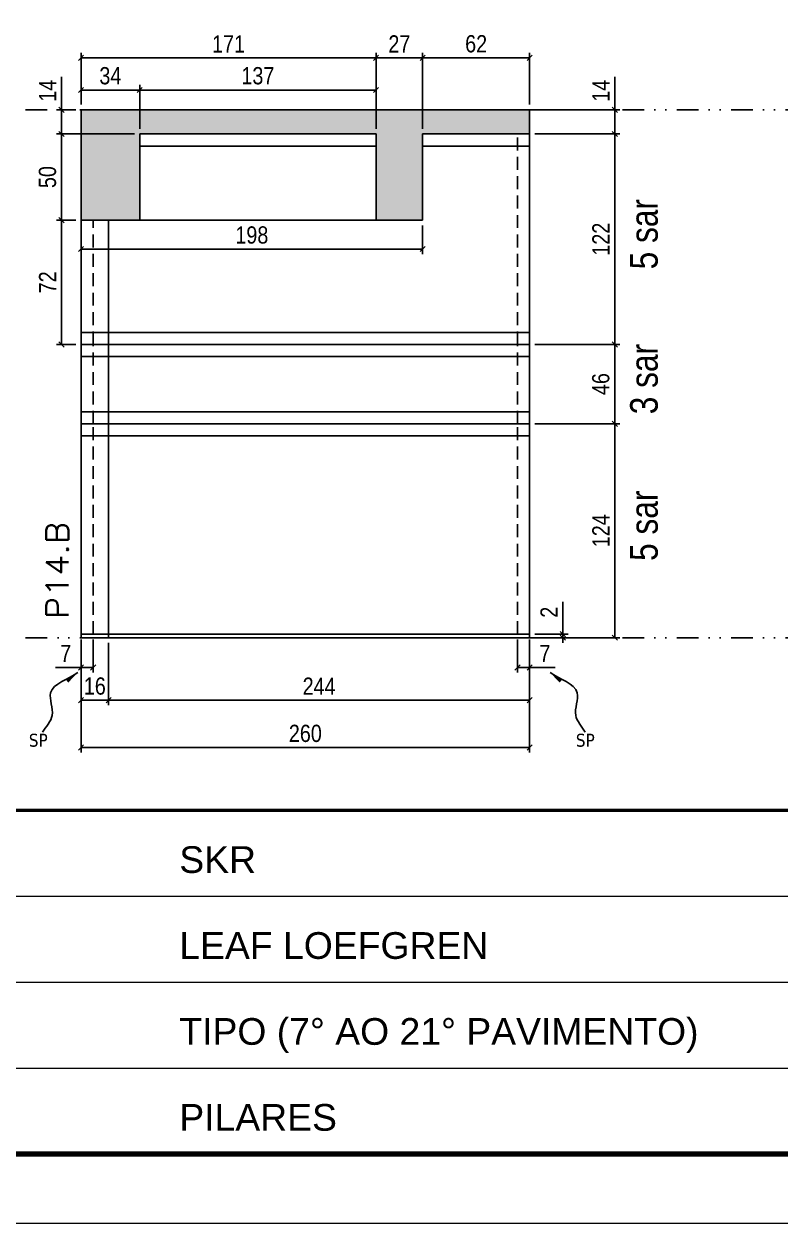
# Model space of a CAD drawing. Extents: x 14400 to 27878, y -21631 to 6985.
# Drawn here: x 15022 to 15460, y -957 to -262 of the extents above; entities that cross this region are included whole.
import ezdxf

# ---------------------------------------------------------------- set-up
doc = ezdxf.new("R2010")
doc.units = 0
for name, pattern in [('CONTINUO', [0]), ('DASHED', [0.75, 0.5, -0.25]), ('DIVIDE2', [0.625, 0.25, -0.125, 0, -0.125, 0, -0.125]), ('HIDDEN', [0.375, 0.25, -0.125])]:
    doc.linetypes.add(name, pattern=pattern)
for name, color, linetype in [('COTA', 241, 'Continuous'), ('NOMENCLATURA', 7, 'Continuous'), ('Nível', 160, 'Continuous'), ('Painéis', 200, 'Continuous'), ('SARR_2.2x7', 40, 'Continuous'), ('Sarrafo de Pressão', 42, 'HIDDEN'), ('texto', 7, 'Continuous')]:
    doc.layers.add(name, color=color, linetype=linetype)
for name, color, linetype, lineweight in [('Folhas', 255, 'Continuous', 9), ('SARRAFO DE PRESSAO', 251, 'DASHED', 9), ('Texto Seção', 7, 'Continuous', 15)]:
    doc.layers.add(name, color=color, linetype=linetype, lineweight=lineweight)
doc.styles.add('ARIAL', font='arial.ttf')
doc.styles.add('ARIAL_NARROW', font='ARIALN.TTF', dxfattribs={"height": 0.2})
doc.styles.add('COTA TECNICA', font='techl___.ttf', dxfattribs={"height": 10})
doc.styles.add('COTA TECNICA-50', font='techl___.ttf', dxfattribs={"height": 10})
doc.styles.add('REGUA-120', font='ROMANS.shx', dxfattribs={"height": 15})
doc.styles.get("Standard").update_dxf_attribs({"font": 'arial.ttf'})
doc.dimstyles.new('COTA PAINEL-50', dxfattribs={"dimtxt": 10, "dimasz": 3, "dimexe": 3, "dimexo": 3, "dimgap": 3, "dimtad": 1, "dimdec": 1, "dimzin": 12, "dimdsep": 46, "dimtxsty": 'COTA TECNICA-50', "dimblk1": 'OBLIQUE', "dimblk2": 'OBLIQUE', "dimsah": 1, "dimcen": 0.9, "dimclrd": 4, "dimclre": 4, "dimclrt": 240, "dimadec": 1, "dimazin": 3, "dimtfac": 1, "dimtdec": 1, "dimtmove": 0, "dimatfit": 3, "dimfxl": 1, "dimtolj": 1, "dimtzin": 12, "dimarcsym": 0})
doc.dimstyles.new('PAINEL', dxfattribs={"dimtxt": 10, "dimasz": 3, "dimexe": 3, "dimexo": 3, "dimgap": 3, "dimtad": 1, "dimdec": 1, "dimzin": 12, "dimdsep": 46, "dimtxsty": 'COTA TECNICA', "dimblk1": 'OBLIQUE', "dimblk2": 'OBLIQUE', "dimsah": 1, "dimcen": 0.9, "dimclrd": 4, "dimclre": 4, "dimclrt": 240, "dimadec": 1, "dimazin": 3, "dimtfac": 1, "dimtdec": 1, "dimtmove": 0, "dimatfit": 3, "dimfxl": 1, "dimtolj": 1, "dimtzin": 12, "dimarcsym": 0})
doc.dimstyles.get("Standard").update_dxf_attribs({"dimtxt": 0.18, "dimasz": 0.18, "dimexe": 0.18, "dimexo": 0.0625, "dimgap": 0.09, "dimtad": 0, "dimtih": 1, "dimtoh": 1, "dimdec": 4, "dimzin": 0, "dimdsep": 46, "dimtxsty": 'Standard', "dimcen": 0.09, "dimadec": 0, "dimazin": 0, "dimtfac": 1, "dimtdec": 4, "dimtofl": 0, "dimtmove": 0, "dimatfit": 3, "dimfxl": 1, "dimtolj": 1, "dimtzin": 0, "dimarcsym": 0})

# ---------------------------------------------------------------- blocks, each defined once
blk = doc.blocks.new('9999999999')
at = {"color": 30, "linetype": 'CONTINUO'}
for p, q in [((98564.56, 34379.64), (99583.98, 34379.64)), ((98564.56, 34329.83), (99487.98, 34329.83)), ((98564.56, 34280.02), (99487.98, 34280.02))]:
    blk.add_line(p, q, dxfattribs=at)
at = {"color": 30, "linetype": 'CONTINUO', "const_width": 2}
blk.add_lwpolyline([(99583.98, 34230.21), (99583.98, 34414.45, 0.414214), (99568.98, 34429.45), (98228.98, 34429.45, 0.414214), (98213.98, 34414.45), (98213.98, 34245.21, 0.414214), (98228.98, 34230.21), (99583.98, 34230.21)], format="xyb", dxfattribs=at)
at = {"layer": 'Folhas'}
blk.add_lwpolyline([(98138.98, 34190.21), (99623.98, 34190.21), (99623.98, 35240.21), (98138.98, 35240.21)], close=True, dxfattribs=at)
at = {"layer": 'Folhas', "color": 30, "const_width": 3}
blk.add_lwpolyline([(98213.98, 34230.21), (99583.98, 34230.21), (99583.98, 35200.21), (98213.98, 35200.21)], close=True, dxfattribs=at)
at = {"color": 7, "linetype": 'Continuous', "ltscale": 5, "style": 'ARIAL'}
for s, height, p in [('SKR', 15.483, (98837.68, 34393.13)), ('LEAF LOEFGREN', 15.4829, (98837.68, 34343.32)), ('TIPO (7° AO 21° PAVIMENTO)', 15.4829, (98837.68, 34293.51)), ('PILARES', 15.483, (98837.68, 34243.7))]:
    blk.add_text(s, height=height, dxfattribs=at).set_placement(p)
blk = doc.blocks.new('_Oblique')
at = {"color": 0, "linetype": 'ByBlock', "lineweight": -2}
blk.add_line((-0.5, -0.5), (0.5, 0.5), dxfattribs=at)
blk = doc.blocks.new('*D1694')
at = {"layer": 'COTA', "color": 4, "lineweight": -2, "transparency": 16777216}
for p, q in [((15055.2, -618.44), (15055.2, -684.06)), ((15315.2, -618.44), (15315.2, -684.06)), ((15315.2, -681.06), (15055.2, -681.06))]:
    blk.add_line(p, q, dxfattribs=at)
at = {"layer": 'Defpoints', "color": 0, "transparency": 16777216}
for p in [(15055.2, -615.44), (15315.2, -615.44), (15055.2, -681.06)]:
    blk.add_point(p, dxfattribs=at)
at = {"layer": 'COTA', "color": 4, "lineweight": -2, "transparency": 16777216, "xscale": 3, "yscale": 3, "zscale": 3, "rotation": 180}
blk.add_blockref('_Oblique', (15055.2, -681.06), dxfattribs=at)
at = {"layer": 'COTA', "color": 4, "lineweight": -2, "transparency": 16777216, "xscale": 3, "yscale": 3, "zscale": 3}
blk.add_blockref('_Oblique', (15315.2, -681.06), dxfattribs=at)
at = {"layer": 'COTA', "color": 240, "transparency": 16777216, "insert": (15185.2, -672.96), "char_height": 10, "attachment_point": 5, "style": 'COTA TECNICA'}
blk.add_mtext('\\A1;260', dxfattribs=at)
blk = doc.blocks.new('*D1695')
at = {"layer": 'COTA', "color": 4, "lineweight": -2, "transparency": 16777216}
for p, q in [((15308.2, -618.44), (15308.2, -637.68)), ((15315.2, -620.44), (15315.2, -637.68)), ((15308.2, -634.68), (15315.2, -634.68)), ((15315.2, -634.68), (15329.93, -634.68))]:
    blk.add_line(p, q, dxfattribs=at)
at = {"layer": 'Defpoints', "color": 0, "transparency": 16777216}
for p in [(15308.2, -615.44), (15315.2, -617.44), (15315.2, -634.68)]:
    blk.add_point(p, dxfattribs=at)
at = {"layer": 'COTA', "color": 4, "lineweight": -2, "transparency": 16777216, "xscale": 3, "yscale": 3, "zscale": 3, "rotation": 180}
blk.add_blockref('_Oblique', (15308.2, -634.68), dxfattribs=at)
at = {"layer": 'COTA', "color": 4, "lineweight": -2, "transparency": 16777216, "xscale": 3, "yscale": 3, "zscale": 3}
blk.add_blockref('_Oblique', (15315.2, -634.68), dxfattribs=at)
at = {"layer": 'COTA', "color": 240, "transparency": 16777216, "insert": (15324.06, -626.61), "char_height": 10, "attachment_point": 5, "style": 'COTA TECNICA-50'}
blk.add_mtext('\\A1;7', dxfattribs=at)
blk = doc.blocks.new('*D1696')
at = {"layer": 'COTA', "color": 4, "lineweight": -2, "transparency": 16777216}
for p, q in [((15062.2, -618.44), (15062.2, -637.68)), ((15055.2, -620.44), (15055.2, -637.68)), ((15055.2, -634.68), (15040.47, -634.68)), ((15062.2, -634.68), (15055.2, -634.68))]:
    blk.add_line(p, q, dxfattribs=at)
at = {"layer": 'Defpoints', "color": 0, "transparency": 16777216}
for p in [(15055.2, -617.44), (15062.2, -615.44), (15055.2, -634.68)]:
    blk.add_point(p, dxfattribs=at)
at = {"layer": 'COTA', "color": 4, "lineweight": -2, "transparency": 16777216, "xscale": 3, "yscale": 3, "zscale": 3, "rotation": 180}
blk.add_blockref('_Oblique', (15055.2, -634.68), dxfattribs=at)
at = {"layer": 'COTA', "color": 4, "lineweight": -2, "transparency": 16777216, "xscale": 3, "yscale": 3, "zscale": 3}
blk.add_blockref('_Oblique', (15062.2, -634.68), dxfattribs=at)
at = {"layer": 'COTA', "color": 240, "transparency": 16777216, "insert": (15046.33, -626.61), "char_height": 10, "attachment_point": 5, "style": 'COTA TECNICA-50'}
blk.add_mtext('\\A1;7', dxfattribs=at)
blk = doc.blocks.new('*D1697')
at = {"layer": 'COTA', "color": 4, "lineweight": -2, "transparency": 16777216}
for p, q in [((15334.46, -615.44), (15334.46, -596.64)), ((15318.2, -615.44), (15337.46, -615.44)), ((15318.2, -617.44), (15337.46, -617.44)), ((15334.46, -617.44), (15334.46, -615.44)), ((15334.46, -617.44), (15334.46, -620.44))]:
    blk.add_line(p, q, dxfattribs=at)
at = {"layer": 'Defpoints', "color": 0, "transparency": 16777216}
for p in [(15315.2, -615.44), (15315.2, -617.44), (15334.46, -617.44)]:
    blk.add_point(p, dxfattribs=at)
at = {"layer": 'COTA', "color": 4, "lineweight": -2, "transparency": 16777216, "xscale": 3, "yscale": 3, "zscale": 3}
for p, rotation in [((15334.46, -615.44), 270), ((15334.46, -617.44), 90)]:
    blk.add_blockref('_Oblique', p, dxfattribs=dict(at, rotation=rotation))
at = {"layer": 'COTA', "color": 240, "transparency": 16777216, "insert": (15326.46, -602.69), "char_height": 10, "attachment_point": 5, "rotation": 90, "style": 'COTA TECNICA-50'}
blk.add_mtext('\\A1;2', dxfattribs=at)
blk = doc.blocks.new('*D1698')
at = {"layer": 'COTA', "color": 4, "linetype": 'ByBlock', "lineweight": -2, "transparency": 16777216}
for p, q in [((15318.2, -493.44), (15367.56, -493.44)), ((15364.56, -617.44), (15364.56, -493.44)), ((15318.2, -617.44), (15367.56, -617.44))]:
    blk.add_line(p, q, dxfattribs=at)
at = {"layer": 'Defpoints', "color": 0, "linetype": 'ByBlock', "transparency": 16777216}
for p in [(15315.2, -493.44), (15364.56, -493.44), (15315.2, -617.44)]:
    blk.add_point(p, dxfattribs=at)
at = {"layer": 'COTA', "color": 4, "linetype": 'ByBlock', "lineweight": -2, "transparency": 16777216, "xscale": 3, "yscale": 3, "zscale": 3}
for p, rotation in [((15364.56, -493.44), 90), ((15364.56, -617.44), 270)]:
    blk.add_blockref('_Oblique', p, dxfattribs=dict(at, rotation=rotation))
at = {"layer": 'COTA', "color": 240, "linetype": 'ByBlock', "transparency": 16777216, "insert": (15356.49, -555.44), "char_height": 10, "attachment_point": 5, "rotation": 90, "style": 'COTA TECNICA'}
blk.add_mtext('\\A1;124', dxfattribs=at)
blk = doc.blocks.new('*D1699')
at = {"layer": 'COTA', "color": 4, "lineweight": -2, "transparency": 16777216}
for p, q in [((15071.2, -620.44), (15071.2, -656.62)), ((15315.2, -620.44), (15315.2, -656.62)), ((15071.2, -653.62), (15315.2, -653.62))]:
    blk.add_line(p, q, dxfattribs=at)
at = {"layer": 'Defpoints', "color": 0, "transparency": 16777216}
for p in [(15071.2, -617.44), (15315.2, -617.44), (15315.2, -653.62)]:
    blk.add_point(p, dxfattribs=at)
at = {"layer": 'COTA', "color": 4, "lineweight": -2, "transparency": 16777216, "xscale": 3, "yscale": 3, "zscale": 3, "rotation": 180}
blk.add_blockref('_Oblique', (15071.2, -653.62), dxfattribs=at)
at = {"layer": 'COTA', "color": 4, "lineweight": -2, "transparency": 16777216, "xscale": 3, "yscale": 3, "zscale": 3}
blk.add_blockref('_Oblique', (15315.2, -653.62), dxfattribs=at)
at = {"layer": 'COTA', "color": 240, "transparency": 16777216, "insert": (15193.2, -645.55), "char_height": 10, "attachment_point": 5, "style": 'COTA TECNICA'}
blk.add_mtext('\\A1;244', dxfattribs=at)
blk = doc.blocks.new('*D1700')
at = {"layer": 'COTA', "color": 4, "lineweight": -2, "transparency": 16777216}
for p, q in [((15055.2, -620.44), (15055.2, -656.62)), ((15071.2, -620.44), (15071.2, -656.62)), ((15055.2, -653.62), (15071.2, -653.62))]:
    blk.add_line(p, q, dxfattribs=at)
at = {"layer": 'Defpoints', "color": 0, "transparency": 16777216}
for p in [(15055.2, -617.44), (15071.2, -617.44), (15071.2, -653.62)]:
    blk.add_point(p, dxfattribs=at)
at = {"layer": 'COTA', "color": 4, "lineweight": -2, "transparency": 16777216, "xscale": 3, "yscale": 3, "zscale": 3, "rotation": 180}
blk.add_blockref('_Oblique', (15055.2, -653.62), dxfattribs=at)
at = {"layer": 'COTA', "color": 4, "lineweight": -2, "transparency": 16777216, "xscale": 3, "yscale": 3, "zscale": 3}
blk.add_blockref('_Oblique', (15071.2, -653.62), dxfattribs=at)
at = {"layer": 'COTA', "color": 240, "transparency": 16777216, "insert": (15063.2, -645.52), "char_height": 10, "attachment_point": 5, "style": 'COTA TECNICA'}
blk.add_mtext('\\A1;16', dxfattribs=at)
blk = doc.blocks.new('*D1705')
at = {"layer": 'COTA', "color": 4, "lineweight": -2, "transparency": 16777216}
for p, q in [((15364.56, -311.44), (15364.56, -292.32)), ((15318.2, -311.44), (15367.56, -311.44)), ((15364.56, -325.44), (15364.56, -311.44)), ((15318.2, -325.44), (15367.56, -325.44))]:
    blk.add_line(p, q, dxfattribs=at)
at = {"layer": 'Defpoints', "color": 0, "transparency": 16777216}
for p in [(15315.2, -311.44), (15364.56, -311.44), (15315.2, -325.44)]:
    blk.add_point(p, dxfattribs=at)
at = {"layer": 'COTA', "color": 4, "lineweight": -2, "transparency": 16777216, "xscale": 3, "yscale": 3, "zscale": 3}
for p, rotation in [((15364.56, -311.44), 90), ((15364.56, -325.44), 270)]:
    blk.add_blockref('_Oblique', p, dxfattribs=dict(at, rotation=rotation))
at = {"layer": 'COTA', "color": 240, "transparency": 16777216, "insert": (15356.49, -300.38), "char_height": 10, "attachment_point": 5, "rotation": 90, "style": 'COTA TECNICA'}
blk.add_mtext('\\A1;14', dxfattribs=at)
blk = doc.blocks.new('*D1706')
at = {"layer": 'COTA', "color": 4, "lineweight": -2, "transparency": 16777216}
for p, q in [((15043.91, -311.44), (15043.91, -292.32)), ((15052.2, -311.44), (15040.91, -311.44)), ((15043.91, -325.44), (15043.91, -311.44)), ((15086.2, -325.44), (15040.91, -325.44))]:
    blk.add_line(p, q, dxfattribs=at)
at = {"layer": 'Defpoints', "color": 0, "transparency": 16777216}
for p in [(15043.91, -311.44), (15055.2, -311.44), (15089.2, -325.44)]:
    blk.add_point(p, dxfattribs=at)
at = {"layer": 'COTA', "color": 4, "lineweight": -2, "transparency": 16777216, "xscale": 3, "yscale": 3, "zscale": 3}
for p, rotation in [((15043.91, -311.44), 90), ((15043.91, -325.44), 270)]:
    blk.add_blockref('_Oblique', p, dxfattribs=dict(at, rotation=rotation))
at = {"layer": 'COTA', "color": 240, "transparency": 16777216, "insert": (15035.83, -300.38), "char_height": 10, "attachment_point": 5, "rotation": 90, "style": 'COTA TECNICA'}
blk.add_mtext('\\A1;14', dxfattribs=at)
blk = doc.blocks.new('*D1707')
at = {"layer": 'COTA', "color": 4, "lineweight": -2, "transparency": 16777216}
for p, q in [((15055.2, -308.44), (15055.2, -296.97)), ((15089.2, -322.44), (15089.2, -296.97)), ((15055.2, -299.97), (15089.2, -299.97))]:
    blk.add_line(p, q, dxfattribs=at)
at = {"layer": 'Defpoints', "color": 0, "transparency": 16777216}
for p in [(15089.2, -299.97), (15055.2, -311.44), (15089.2, -325.44)]:
    blk.add_point(p, dxfattribs=at)
at = {"layer": 'COTA', "color": 4, "lineweight": -2, "transparency": 16777216, "xscale": 3, "yscale": 3, "zscale": 3, "rotation": 180}
blk.add_blockref('_Oblique', (15055.2, -299.97), dxfattribs=at)
at = {"layer": 'COTA', "color": 4, "lineweight": -2, "transparency": 16777216, "xscale": 3, "yscale": 3, "zscale": 3}
blk.add_blockref('_Oblique', (15089.2, -299.97), dxfattribs=at)
at = {"layer": 'COTA', "color": 240, "transparency": 16777216, "insert": (15072.2, -291.75), "char_height": 10, "attachment_point": 5, "style": 'COTA TECNICA'}
blk.add_mtext('\\A1;34', dxfattribs=at)
blk = doc.blocks.new('*D1708')
at = {"layer": 'COTA', "color": 4, "lineweight": -2, "transparency": 16777216}
for p, q in [((15089.2, -322.44), (15089.2, -296.97)), ((15226.2, -322.44), (15226.2, -296.97)), ((15089.2, -299.97), (15226.2, -299.97))]:
    blk.add_line(p, q, dxfattribs=at)
at = {"layer": 'Defpoints', "color": 0, "transparency": 16777216}
for p in [(15226.2, -299.97), (15089.2, -325.44), (15226.2, -325.44)]:
    blk.add_point(p, dxfattribs=at)
at = {"layer": 'COTA', "color": 4, "lineweight": -2, "transparency": 16777216, "xscale": 3, "yscale": 3, "zscale": 3, "rotation": 180}
blk.add_blockref('_Oblique', (15089.2, -299.97), dxfattribs=at)
at = {"layer": 'COTA', "color": 4, "lineweight": -2, "transparency": 16777216, "xscale": 3, "yscale": 3, "zscale": 3}
blk.add_blockref('_Oblique', (15226.2, -299.97), dxfattribs=at)
at = {"layer": 'COTA', "color": 240, "transparency": 16777216, "insert": (15157.7, -291.75), "char_height": 10, "attachment_point": 5, "style": 'COTA TECNICA'}
blk.add_mtext('\\A1;137', dxfattribs=at)
blk = doc.blocks.new('*D1709')
at = {"layer": 'COTA', "color": 4, "lineweight": -2, "transparency": 16777216}
for p, q in [((15226.2, -322.44), (15226.2, -278.33)), ((15226.2, -281.33), (15253.2, -281.33)), ((15253.2, -322.44), (15253.2, -278.33))]:
    blk.add_line(p, q, dxfattribs=at)
at = {"layer": 'Defpoints', "color": 0, "transparency": 16777216}
for p in [(15253.2, -281.33), (15226.2, -325.44), (15253.2, -325.44)]:
    blk.add_point(p, dxfattribs=at)
at = {"layer": 'COTA', "color": 4, "lineweight": -2, "transparency": 16777216, "xscale": 3, "yscale": 3, "zscale": 3, "rotation": 180}
blk.add_blockref('_Oblique', (15226.2, -281.33), dxfattribs=at)
at = {"layer": 'COTA', "color": 4, "lineweight": -2, "transparency": 16777216, "xscale": 3, "yscale": 3, "zscale": 3}
blk.add_blockref('_Oblique', (15253.2, -281.33), dxfattribs=at)
at = {"layer": 'COTA', "color": 240, "transparency": 16777216, "insert": (15239.7, -273.25), "char_height": 10, "attachment_point": 5, "style": 'COTA TECNICA'}
blk.add_mtext('\\A1;27', dxfattribs=at)
blk = doc.blocks.new('*D1710')
at = {"layer": 'COTA', "color": 4, "lineweight": -2, "transparency": 16777216}
for p, q in [((15253.2, -322.44), (15253.2, -278.33)), ((15253.2, -281.33), (15315.2, -281.33)), ((15315.2, -308.44), (15315.2, -278.33))]:
    blk.add_line(p, q, dxfattribs=at)
at = {"layer": 'Defpoints', "color": 0, "transparency": 16777216}
for p in [(15315.2, -281.33), (15315.2, -311.44), (15253.2, -325.44)]:
    blk.add_point(p, dxfattribs=at)
at = {"layer": 'COTA', "color": 4, "lineweight": -2, "transparency": 16777216, "xscale": 3, "yscale": 3, "zscale": 3, "rotation": 180}
blk.add_blockref('_Oblique', (15253.2, -281.33), dxfattribs=at)
at = {"layer": 'COTA', "color": 4, "lineweight": -2, "transparency": 16777216, "xscale": 3, "yscale": 3, "zscale": 3}
blk.add_blockref('_Oblique', (15315.2, -281.33), dxfattribs=at)
at = {"layer": 'COTA', "color": 240, "transparency": 16777216, "insert": (15284.2, -273.23), "char_height": 10, "attachment_point": 5, "style": 'COTA TECNICA'}
blk.add_mtext('\\A1;62', dxfattribs=at)
blk = doc.blocks.new('*D1711')
at = {"layer": 'COTA', "color": 4, "lineweight": -2, "transparency": 16777216}
for p, q in [((15055.2, -308.44), (15055.2, -278.33)), ((15226.2, -281.33), (15055.2, -281.33)), ((15226.2, -322.44), (15226.2, -278.33))]:
    blk.add_line(p, q, dxfattribs=at)
at = {"layer": 'Defpoints', "color": 0, "transparency": 16777216}
for p in [(15055.2, -281.33), (15055.2, -311.44), (15226.2, -325.44)]:
    blk.add_point(p, dxfattribs=at)
at = {"layer": 'COTA', "color": 4, "lineweight": -2, "transparency": 16777216, "xscale": 3, "yscale": 3, "zscale": 3, "rotation": 180}
blk.add_blockref('_Oblique', (15055.2, -281.33), dxfattribs=at)
at = {"layer": 'COTA', "color": 4, "lineweight": -2, "transparency": 16777216, "xscale": 3, "yscale": 3, "zscale": 3}
blk.add_blockref('_Oblique', (15226.2, -281.33), dxfattribs=at)
at = {"layer": 'COTA', "color": 240, "transparency": 16777216, "insert": (15140.7, -273.25), "char_height": 10, "attachment_point": 5, "style": 'COTA TECNICA'}
blk.add_mtext('\\A1;171', dxfattribs=at)
blk = doc.blocks.new('*D1726')
at = {"layer": 'COTA', "color": 4, "lineweight": -2, "transparency": 16777216}
for p, q in [((15086.2, -325.44), (15040.91, -325.44)), ((15043.91, -375.44), (15043.91, -325.44)), ((15052.2, -375.44), (15040.91, -375.44))]:
    blk.add_line(p, q, dxfattribs=at)
at = {"layer": 'Defpoints', "color": 0, "transparency": 16777216}
for p in [(15043.91, -325.44), (15089.2, -325.44), (15055.2, -375.44)]:
    blk.add_point(p, dxfattribs=at)
at = {"layer": 'COTA', "color": 4, "lineweight": -2, "transparency": 16777216, "xscale": 3, "yscale": 3, "zscale": 3}
for p, rotation in [((15043.91, -325.44), 90), ((15043.91, -375.44), 270)]:
    blk.add_blockref('_Oblique', p, dxfattribs=dict(at, rotation=rotation))
at = {"layer": 'COTA', "color": 240, "transparency": 16777216, "insert": (15035.8, -350.44), "char_height": 10, "attachment_point": 5, "rotation": 90, "style": 'COTA TECNICA'}
blk.add_mtext('\\A1;50', dxfattribs=at)
blk = doc.blocks.new('*D1727')
at = {"layer": 'COTA', "color": 4, "lineweight": -2, "transparency": 16777216}
for p, q in [((15318.2, -447.44), (15367.56, -447.44)), ((15364.56, -493.44), (15364.56, -447.44)), ((15318.2, -493.44), (15367.56, -493.44))]:
    blk.add_line(p, q, dxfattribs=at)
at = {"layer": 'Defpoints', "color": 0, "transparency": 16777216}
for p in [(15315.2, -447.44), (15364.56, -447.44), (15315.2, -493.44)]:
    blk.add_point(p, dxfattribs=at)
at = {"layer": 'COTA', "color": 4, "lineweight": -2, "transparency": 16777216, "xscale": 3, "yscale": 3, "zscale": 3}
for p, rotation in [((15364.56, -447.44), 90), ((15364.56, -493.44), 270)]:
    blk.add_blockref('_Oblique', p, dxfattribs=dict(at, rotation=rotation))
at = {"layer": 'COTA', "color": 240, "transparency": 16777216, "insert": (15356.46, -470.44), "char_height": 10, "attachment_point": 5, "rotation": 90, "style": 'COTA TECNICA'}
blk.add_mtext('\\A1;46', dxfattribs=at)
blk = doc.blocks.new('*D1728')
at = {"layer": 'COTA', "color": 4, "lineweight": -2, "transparency": 16777216}
for p, q in [((15318.2, -325.44), (15367.56, -325.44)), ((15364.56, -447.44), (15364.56, -325.44)), ((15318.2, -447.44), (15367.56, -447.44))]:
    blk.add_line(p, q, dxfattribs=at)
at = {"layer": 'Defpoints', "color": 0, "transparency": 16777216}
for p in [(15315.2, -325.44), (15364.56, -325.44), (15315.2, -447.44)]:
    blk.add_point(p, dxfattribs=at)
at = {"layer": 'COTA', "color": 4, "lineweight": -2, "transparency": 16777216, "xscale": 3, "yscale": 3, "zscale": 3}
for p, rotation in [((15364.56, -325.44), 90), ((15364.56, -447.44), 270)]:
    blk.add_blockref('_Oblique', p, dxfattribs=dict(at, rotation=rotation))
at = {"layer": 'COTA', "color": 240, "transparency": 16777216, "insert": (15356.51, -386.44), "char_height": 10, "attachment_point": 5, "rotation": 90, "style": 'COTA TECNICA'}
blk.add_mtext('\\A1;122', dxfattribs=at)
blk = doc.blocks.new('*D1729')
at = {"layer": 'COTA', "color": 4, "lineweight": -2, "transparency": 16777216}
for p, q in [((15052.2, -375.44), (15040.91, -375.44)), ((15043.91, -447.44), (15043.91, -375.44)), ((15052.2, -447.44), (15040.91, -447.44))]:
    blk.add_line(p, q, dxfattribs=at)
at = {"layer": 'Defpoints', "color": 0, "transparency": 16777216}
for p in [(15043.91, -375.44), (15055.2, -375.44), (15055.2, -447.44)]:
    blk.add_point(p, dxfattribs=at)
at = {"layer": 'COTA', "color": 4, "lineweight": -2, "transparency": 16777216, "xscale": 3, "yscale": 3, "zscale": 3}
for p, rotation in [((15043.91, -375.44), 90), ((15043.91, -447.44), 270)]:
    blk.add_blockref('_Oblique', p, dxfattribs=dict(at, rotation=rotation))
at = {"layer": 'COTA', "color": 240, "transparency": 16777216, "insert": (15035.83, -411.44), "char_height": 10, "attachment_point": 5, "rotation": 90, "style": 'COTA TECNICA'}
blk.add_mtext('\\A1;72', dxfattribs=at)
blk = doc.blocks.new('*D1730')
at = {"layer": 'COTA', "color": 4, "lineweight": -2, "transparency": 16777216}
for p, q in [((15055.2, -378.44), (15055.2, -395.17)), ((15253.2, -378.44), (15253.2, -395.17)), ((15055.2, -392.17), (15253.2, -392.17))]:
    blk.add_line(p, q, dxfattribs=at)
at = {"layer": 'Defpoints', "color": 0, "transparency": 16777216}
for p in [(15055.2, -375.44), (15253.2, -375.44), (15253.2, -392.17)]:
    blk.add_point(p, dxfattribs=at)
at = {"layer": 'COTA', "color": 4, "lineweight": -2, "transparency": 16777216, "xscale": 3, "yscale": 3, "zscale": 3, "rotation": 180}
blk.add_blockref('_Oblique', (15055.2, -392.17), dxfattribs=at)
at = {"layer": 'COTA', "color": 4, "lineweight": -2, "transparency": 16777216, "xscale": 3, "yscale": 3, "zscale": 3}
blk.add_blockref('_Oblique', (15253.2, -392.17), dxfattribs=at)
at = {"layer": 'COTA', "color": 240, "transparency": 16777216, "insert": (15154.2, -384.07), "char_height": 10, "attachment_point": 5, "style": 'COTA TECNICA'}
blk.add_mtext('\\A1;198', dxfattribs=at)

msp = doc.modelspace()

# ---------------------------------------------------------------- hatches: boundary and pattern name
at = {"layer": 'COTA'}
h = msp.add_hatch(dxfattribs=at)
h.set_pattern_fill('AR-CONC', color=256, scale=0.03)
h.set_pattern_definition([(50, (0, -55), (5.4655401, -0.4781726), [0.5715, -6.2865]), (355, (0, -55), (-1.0573026, 5.7317054), [0.4572, -5.0292175]), (100.451445, (0.4555, -55.04), (4.4082374, 5.2535326), [0.4857003, -5.3427073]), (46.1842, (0, -53.476), (8.1323712, -1.2612698), [0.85725, -9.42975]), (96.63556, (0.678, -53.581), (7.122124, 7.4227837), [0.7285507, -8.0140682]), (351.18415, (0, -53.476), (7.122124, 7.4227837), [0.685799, -7.543792]), (21, (0.762, -53.857), (4.5484317, -3.067956), [0.5715, -6.2865]), (326, (0.762, -53.857), (1.8540609, 5.525639), [0.4572, -5.0292]), (71.451445, (1.141, -54.1127), (6.4024926, 2.457683), [0.4857003, -5.3426981]), (37.5, (0, -55), (0.0926581, 2.53665117), [0, -4.96824, 0, -5.1054, 0, -5.04825]), (7.5, (0, -55), (2.00458988, 3.00541724), [0, -2.91084, 0, -4.85394, 0, -1.92405]), (327.5, (-1.6993, -55), (4.06771786, -0.17186232), [0, -1.905, 0, -5.9436, 0, -7.8867]), (317.5, (-2.4613, -55), (4.44387544, 0.7627947), [0, -2.4765, 0, -3.94716, 0, -5.6007])])
h.paths.add_polyline_path([(15226.197, -375.44), (15253.197, -375.44), (15253.197, -325.44), (15315.197, -325.44), (15315.197, -311.44), (15055.197, -311.44), (15055.197, -375.44), (15089.197, -375.44), (15089.197, -325.44), (15226.197, -325.44)])

# ---------------------------------------------------------------- linework, layer by layer
for p, q in [((15055.197, -375.44), (15055.197, -311.44)), ((15055.197, -311.44), (15315.197, -311.44)), ((15315.197, -311.44), (15315.197, -325.44))]:
    msp.add_line(p, q, dxfattribs=at)
at = {"layer": 'Nível', "color": 4, "linetype": 'DIVIDE2', "ltscale": 50}
for p, q in [((14488.467, -311.44), (15858.467, -311.44)), ((14488.467, -617.44), (15858.467, -617.44))]:
    msp.add_line(p, q, dxfattribs=at)
at = {"layer": 'Painéis'}
for p, q in [((15089.197, -325.44), (15226.197, -325.44)), ((15089.197, -325.44), (15089.197, -375.44)), ((15226.197, -325.44), (15226.197, -375.44)), ((15253.197, -325.44), (15315.197, -325.44)), ((15253.197, -325.44), (15253.197, -375.44)), ((15315.197, -615.44), (15315.197, -325.44)), ((15055.197, -375.44), (15055.197, -615.44)), ((15055.197, -375.44), (15253.197, -375.44)), ((15071.197, -617.44), (15071.197, -375.44)), ((15055.197, -447.44), (15315.197, -447.44)), ((15055.197, -493.44), (15315.197, -493.44))]:
    msp.add_line(p, q, dxfattribs=at)
msp.add_lwpolyline([(15315.197, -615.44), (15055.197, -615.44), (15055.197, -617.44), (15315.197, -617.44)], close=True, dxfattribs=at)
at = {"layer": 'SARR_2.2x7'}
for p, q in [((15089.197, -332.44), (15226.197, -332.44)), ((15253.197, -332.44), (15315.197, -332.44)), ((15055.197, -440.44), (15315.197, -440.44)), ((15055.197, -454.44), (15315.197, -454.44)), ((15055.197, -486.44), (15315.197, -486.44)), ((15055.197, -500.44), (15315.197, -500.44))]:
    msp.add_line(p, q, dxfattribs=at)
at = {"layer": 'Sarrafo de Pressão', "ltscale": 30}
for p, q in [((15308.197, -447.44), (15308.197, -325.44)), ((15062.197, -447.44), (15062.197, -375.44)), ((15062.197, -493.44), (15062.197, -447.44)), ((15308.197, -493.44), (15308.197, -447.44)), ((15062.197, -615.44), (15062.197, -493.44)), ((15308.197, -615.44), (15308.197, -493.44))]:
    msp.add_line(p, q, dxfattribs=at)

# ---------------------------------------------------------------- block references
at = {"layer": 'SARRAFO DE PRESSAO', "color": 6, "linetype": 'ByBlock'}
msp.add_blockref('9999999999', (-83725.511, -35146.928), dxfattribs=at)

# ---------------------------------------------------------------- texts
at = {"layer": 'NOMENCLATURA', "style": 'ARIAL_NARROW'}
for s, p in [('5 sar', (15389.44, -403.921)), ('3 sar', (15389.44, -487.921)), ('5 sar', (15389.44, -572.921))]:
    msp.add_text(s, height=16, rotation=90, dxfattribs=at).set_placement(p)
at = {"layer": 'texto', "color": 0, "char_height": 7.5, "attachment_point": 5}
for insert in [(15030.42, -676.931), (15347.445, -676.931)]:
    msp.add_mtext('{\\fTahoma|b0|i0|c0|p34;\\C4;SP}', dxfattribs=dict(at, insert=insert))
at = {"layer": 'Texto Seção', "style": 'REGUA-120', "width": 1.1}
msp.add_text('P14.B', height=13, rotation=90, dxfattribs=at).set_placement((15047.948, -606.677))

# ---------------------------------------------------------------- dimensions: what is measured, and where the dimension line sits
at = {"layer": 'COTA'}
for base, p1, p2, dimstyle, picture, middle in [((15055.197, -281.328), (15226.197, -325.44), (15055.197, -311.44), 'PAINEL', '*D1711', (15140.697, -273.255)), ((15089.197, -299.97), (15055.197, -311.44), (15089.197, -325.44), 'PAINEL', '*D1707', (15072.197, -291.75)), ((15253.197, -392.171), (15055.197, -375.44), (15253.197, -375.44), 'PAINEL', '*D1730', (15154.197, -384.069)), ((15315.197, -634.682), (15308.197, -615.44), (15315.197, -617.44), 'COTA PAINEL-50', '*D1695', (15324.063, -626.609))]:
    dim = msp.add_linear_dim(base=base, p1=p1, p2=p2, dimstyle=dimstyle, dxfattribs=at)
    dim.commit()
    dim.dimension.update_dxf_attribs({"geometry": picture, "text_midpoint": middle})
for base, p1, p2, picture, middle in [((15253.197, -281.328), (15226.197, -325.44), (15253.197, -325.44), '*D1709', (15239.697, -273.255)), ((15315.197, -281.328), (15253.197, -325.44), (15315.197, -311.44), '*D1710', (15284.197, -273.225)), ((15226.197, -299.97), (15089.197, -325.44), (15226.197, -325.44), '*D1708', (15157.697, -291.75)), ((15315.197, -653.62), (15071.197, -617.44), (15315.197, -617.44), '*D1699', (15193.197, -645.547))]:
    dim = msp.add_linear_dim(base=base, p1=p1, p2=p2, dimstyle='PAINEL', override={"dimtmove": 1}, dxfattribs=at)
    dim.commit()
    dim.dimension.update_dxf_attribs({"geometry": picture, "text_midpoint": middle})
for base, p1, p2, angle, dimstyle, picture, middle in [((15043.908, -311.44), (15089.197, -325.44), (15055.197, -311.44), 90, 'PAINEL', '*D1706', (15035.835, -300.382)), ((15364.565, -311.44), (15315.197, -325.44), (15315.197, -311.44), 90, 'PAINEL', '*D1705', (15356.492, -300.382)), ((15043.908, -325.44), (15055.197, -375.44), (15089.197, -325.44), 90, 'PAINEL', '*D1726', (15035.798, -350.44)), ((15043.908, -375.44), (15055.197, -447.44), (15055.197, -375.44), 90, 'PAINEL', '*D1729', (15035.835, -411.44)), ((15364.565, -447.44), (15315.197, -493.44), (15315.197, -447.44), 90, 'PAINEL', '*D1727', (15356.462, -470.44)), ((15055.197, -634.682), (15062.197, -615.44), (15055.197, -617.44), 180, 'COTA PAINEL-50', '*D1696', (15046.332, -626.609))]:
    dim = msp.add_linear_dim(base=base, p1=p1, p2=p2, angle=angle, dimstyle=dimstyle, dxfattribs=at)
    dim.commit()
    dim.dimension.update_dxf_attribs({"geometry": picture, "text_midpoint": middle})
for base, p1, p2, angle, override, picture, middle in [((15364.565, -325.44), (15315.197, -447.44), (15315.197, -325.44), 90, {"dimtmove": 1}, '*D1728', (15356.506, -386.44)), ((15055.197, -681.058), (15315.197, -615.44), (15055.197, -615.44), 180, {"dimarcsym": 2}, '*D1694', (15185.197, -672.955))]:
    dim = msp.add_linear_dim(base=base, p1=p1, p2=p2, angle=angle, dimstyle='PAINEL', override=override, dxfattribs=at)
    dim.commit()
    dim.dimension.update_dxf_attribs({"geometry": picture, "text_midpoint": middle})
at = {"layer": 'COTA', "linetype": 'ByBlock'}
dim = msp.add_aligned_dim(p1=(15315.197, -617.44), p2=(15315.197, -493.44), distance=-49.367, dimstyle='PAINEL', dxfattribs=at)
dim.commit()
dim.dimension.update_dxf_attribs({"geometry": '*D1698', "text_midpoint": (15356.492, -555.44)})
at = {"layer": 'COTA'}
dim = msp.add_linear_dim(base=(15334.456, -617.44), p1=(15315.197, -615.44), p2=(15315.197, -617.44), angle=90, dimstyle='COTA PAINEL-50', dxfattribs=at)
dim.commit()
dim.dimension.update_dxf_attribs({"geometry": '*D1697', "text_midpoint": (15334.456, -602.693), "dimtype": 160})
dim = msp.add_linear_dim(base=(15071.197, -653.62), p1=(15055.197, -617.44), p2=(15071.197, -617.44), dimstyle='PAINEL', dxfattribs=at)
dim.commit()
dim.dimension.update_dxf_attribs({"geometry": '*D1700', "text_midpoint": (15063.197, -653.62), "dimtype": 160})

# ---------------------------------------------------------------- leaders
at = {"layer": 'COTA', "path_type": 1}
for points in [[(15053.368, -637.621), (15037.583, -649.456), (15038.508, -662.462), (15032.956, -672.244)], [(15327.026, -637.621), (15342.811, -649.456), (15341.886, -662.462), (15347.439, -672.244)]]:
    msp.add_leader(points, dimstyle='Standard', override={"dimasz": 8}, dxfattribs=at)

doc.saveas('drawing.dxf')
